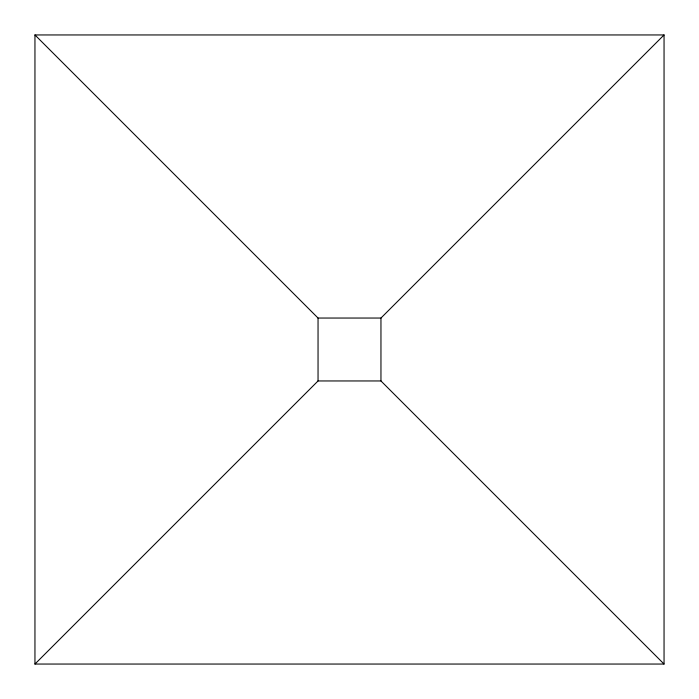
<?xml version="1.0" encoding="UTF-8"?>
<svg xmlns="http://www.w3.org/2000/svg" width="699" height="699" viewBox="0 0 699 699"><rect width="100%" height="100%" fill="white"/><g stroke="black" fill="none" stroke-linecap="round" stroke-linejoin="round"><path stroke-width="1.05" d="M34.95 664.05L318.045 380.955L380.955 380.955L664.05 664.05L664.05 34.95L34.95 34.95L34.95 664.05L664.05 664.05M34.95 34.95L318.045 318.045L380.955 318.045L664.05 34.95M380.955 318.045L380.955 380.955M318.045 318.045L318.045 380.955"/></g></svg>
